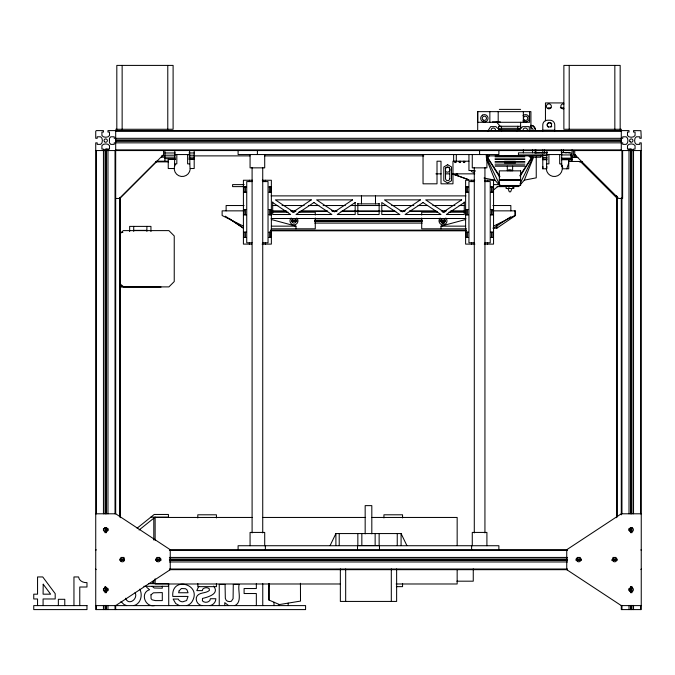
<?xml version="1.0" encoding="UTF-8"?>
<svg xmlns="http://www.w3.org/2000/svg" width="675" height="675" viewBox="0 0 675 675"><rect width="100%" height="100%" fill="white"/><g stroke="black" fill="none" stroke-linecap="round" stroke-linejoin="round"><path stroke-width="1.01" d="M300.434 583.284L300.51 601.087L279.399 604.555L268.954 600.041L268.954 583.808L268.954 586.617M477.697 130.376L477.697 111.645L530.921 111.645L530.921 130.376M279.399 604.555L279.053 605.61L279.053 604.403M95.732 550.387L96.221 549.745M641.25 569.017L640.921 569.59M566.738 168.792L568.738 162.996M511.962 188.494L510.629 191.827L509.304 191.827L507.971 188.494M513.65 186.545L518.67 186.545L524.298 180.157L533.545 157.241M174.504 166.455L174.825 150.559M330.126 545.51L335.897 533.562L401.085 533.562L406.856 545.51M520.054 183.71L533.005 157.191M489.341 155.545L488.346 157.216L486.413 157.216M520.18 176.192L532.364 156.743M487.822 130.992L490.674 126.63L495.998 126.63A15.753 12.066 0 0 0 501.711 130.739M519.877 175.593L532.297 156.6M198.762 586.204L196.813 590.617L202.34 590.617L202.719 589.208C204.23 587.436 207.419 587.216 209.216 588.676L209.402 590.423C205.799 593.857 198.256 591.781 196.383 597.451C195.531 601.096 198.062 604.91 201.724 605.602M152.229 583.048L153.208 582.019M119.678 198.264L156.144 161.797M119.947 233.938L123.272 230.614L168.91 230.614L174.234 235.938L174.234 281.568L168.91 286.892L123.272 286.892L119.947 283.567M137.101 528.196L154.195 514.46L168.438 514.46L168.438 517.126L150.879 517.126M139.101 530.002L155.132 517.126L155.132 540.329M493.265 190.164L497.703 186.621M103.452 150.559L105.308 149.099L109.502 149.099L109.502 145.64L107.975 144.307L105.713 143.91L103.452 144.307L101.917 145.64L101.917 149.099L103.452 149.099L103.452 513.785M104.777 150.559L106.642 149.099M523.015 115.703L523.775 115.13A3.662 3.662 0 0 1 527.428 115.13L528.188 115.703A3.662 3.662 0 0 1 523.775 121.466L523.015 120.884M492.893 228.15L496.884 228.15L515.506 215.511L515.506 210.853L492.927 210.853M464.282 202.534L446.318 214.515L464.282 214.515L464.282 201.918M493.552 228.15L510.789 216.743M115.687 605.602L170.243 569.675L170.243 549.72L115.687 513.793L95.732 513.793M493.552 226.15L514.848 215.511L514.848 210.853M486.489 159.148L494.969 180.157L500.605 186.545L507.035 186.123M210.06 605.602C213.266 604.943 215.873 602.066 215.848 598.725L210.322 598.725L209.933 600.345C208.322 602.708 204.348 602.969 202.416 600.877L202.483 598.438C207.942 597.139 219.932 593.84 213.629 586.128M186.612 605.602L187.557 605.34A9.34 9.34 0 0 0 192.189 601.45C202.39 584.061 171.07 575.691 172.783 596.43L188.047 596.43L186.621 600.522L182.849 601.796A5.181 5.181 0 0 1 178.799 600.008L178.268 599.054L173.146 599.054L175.728 603.543L179.44 605.602M133.852 605.602C140.763 603.914 142.923 594.903 139.767 589.157M441.003 228.817L441.003 226.15L465.615 219.518M234.892 605.602C242.536 601.957 237.575 590.701 239.102 584.44L233.288 584.44L233.086 598.674L231.331 601.265L229.559 601.594L227.517 601.239L226.125 600.176L225.323 598.312L225.062 584.44L219.248 584.44L219.248 605.602M524.298 180.157L536.245 177.837L536.245 156.853M563.701 102.929L545.451 102.929L545.451 120.8M547.982 107.848L551.07 107.848M560.351 107.848L563.633 107.848M499.323 109.384L520.611 109.384M492.337 121.888L500.318 121.888M530.466 125.947L533.225 125.947L535.528 129.938A4.657 4.657 0 0 0 530.921 125.28M499.323 128.326L520.611 128.326M115.687 129.271L173.104 129.271L173.104 65.407L116.817 65.407L116.817 129.271M499.323 129.659L520.248 129.659M542.793 130.199L554.766 130.199M621.295 130.604L115.687 130.604L115.687 513.785M115.687 139.894L621.295 139.894M115.687 140.577L621.295 140.577M115.687 141.269L621.295 141.269M546.548 152.525L547.138 152.525M561.414 152.575L563.414 152.575L563.414 149.951M564.502 152.525L566.274 152.82M567.987 152.525L569.692 152.82M547.138 152.82L518.451 152.82L518.451 154.946L546.826 154.946M164.919 152.972L175.373 152.972M188.966 152.972L194.189 152.972M174.825 154.55L189.607 154.55M546.919 154.55L561.693 154.55M573.396 150.559L573.396 154.55L575.421 154.55M561.541 154.946L571.008 154.946M164.919 155.216L175.373 155.216M188.966 155.216L194.189 155.216M542.793 155.486L546.969 155.486M161.629 155.883L164.919 155.883M194.189 155.883L250.003 155.883M264.752 155.883L423.782 155.883M485.924 155.883L542.793 155.883M495.062 156.153L524.872 156.153M571.202 156.144L576.56 156.144M504.461 156.364L515.472 156.364M161.477 157.216L175.373 157.148M188.966 157.148L194.189 157.148M530.28 157.216L528.947 155.731L530.255 157.216L540.903 157.216L540.903 155.14M542.793 157.41L546.969 157.41M572.062 157.477L577.91 157.477M495.062 158.169L524.872 158.169M561.524 158.153L571.008 158.153L571.008 152.82L561.566 152.525M164.919 158.625L175.373 158.625M188.966 158.625L194.189 158.625M542.793 158.895L546.969 158.895M561.608 158.895L572.062 158.895M168.244 159.452L175.508 159.452M189 159.452L194.189 159.452M495.062 159.502L524.872 159.502M504.461 159.705L515.472 159.705M542.793 159.722L546.944 159.722M561.473 159.722L572.062 159.722M568.738 159.823L572.062 159.823M156.431 161.207L168.244 161.207M468.948 161.207L452.976 161.207L452.976 183.819L441.003 183.819L441.003 161.207L437.012 161.207L437.012 183.819L423.039 183.819L423.039 154.55M568.738 161.468L581.47 161.468M495.062 161.519L524.872 161.519M155.512 161.873L168.362 161.873M579.378 161.873L582.576 161.873M495.062 162.844L524.872 162.844M504.461 163.055L515.472 163.055M174.825 163.865L176.825 163.865L176.825 154.55M189.607 163.865L187.608 163.865L187.608 154.55M546.919 163.865L548.91 163.865L548.91 154.55M561.693 163.865L559.693 163.865L559.693 154.55M495.062 164.86L524.872 164.86M495.062 166.193L524.872 166.193M174.234 168.522L168.244 168.522L168.244 159.207M190.198 168.522L194.189 168.522L194.189 150.559M542.793 154.778L542.793 168.792L546.784 168.792A7.982 7.982 0 0 1 547.054 166.725M508.57 169.813L511.312 169.813M508.57 170.395L511.599 170.648L508.283 170.648M475.158 170.522L468.948 170.522L468.948 154.55M435.881 173.846L441.138 173.846M445.34 173.846L449.55 173.846M452.554 173.846L474.77 173.846M499.323 179.601L520.611 179.601M508.756 179.972L511.127 179.972M252.501 180.25L243.413 180.25L243.413 244.114L251.741 244.114M262.271 180.25L271.358 180.25L271.358 244.114L262.111 244.114M474.702 180.25L465.615 180.25L465.615 244.114L474.854 244.114M484.464 180.25L493.552 180.25L493.552 244.114L484.312 244.114M499.323 180.402L520.611 180.402M252.062 181.583L246.738 181.583L246.738 242.789L252.062 242.789M262.71 181.583L268.034 181.583L268.034 242.789L262.71 242.789M474.263 181.583L468.939 181.583L468.939 242.789L474.263 242.789M484.903 181.583L490.227 181.583L490.227 242.789L484.903 242.789M244.173 184.621L232.597 184.621L232.597 186.621L244.088 186.621M493.383 184.621L499.702 184.621M506.967 185.541L512.924 185.541M513.278 186.123L518.67 186.545M506.967 186.249L512.924 186.249M507.457 186.418L512.426 186.418M497.129 186.621L507.111 186.621M243.413 186.907L246.265 186.907M268.954 186.907L271.358 186.907M465.615 186.907L468.458 186.907M490.708 186.907L493.552 186.907M243.413 192.223L246.265 192.223M268.954 192.223L271.358 192.223M465.615 192.223L468.458 192.223M490.708 192.223L493.552 192.223M271.08 195.885L465.893 195.885M115.687 198.458L119.678 198.458L163.586 154.55L163.586 150.559M357.843 203.867L379.131 203.867M244.046 205.529L226.117 205.529L226.117 210.853M272.523 205.529L277.796 205.529M282.015 205.529L304.155 205.529M308.374 205.529L318.921 205.529M323.139 205.529L345.288 205.529M350.561 205.529L380.084 205.529M382.193 205.529L386.412 205.529M391.686 205.529L413.834 205.529M418.053 205.529L427.545 205.529M432.818 205.529L454.958 205.529M459.177 205.529L464.451 205.529M492.927 205.529L510.848 205.529L510.848 210.853M243.413 209.52L246.265 209.52M268.954 209.52L271.358 209.52M465.615 209.52L468.458 209.52M490.708 209.52L493.552 209.52M244.046 210.853L222.126 210.853L222.126 215.511L243.413 226.15M272.523 210.853L286.327 210.853M290.444 210.853L295.802 210.853M300.991 210.853L327.409 210.853M331.577 210.853L336.884 210.853M342.124 210.853L380.084 210.853M382.177 210.853L394.85 210.853M400.123 210.853L405.397 210.853M409.565 210.853L435.974 210.853M441.248 210.853L446.521 210.853M450.74 210.853L464.451 210.853M272.632 211.52L286.327 211.52M291.592 211.52L295.802 211.52M300.021 211.52L327.409 211.52M332.674 211.52L336.884 211.52M341.103 211.52L380.076 211.52M382.177 211.52L395.871 211.52M401.136 211.52L404.3 211.52M409.565 211.52L436.953 211.52M442.218 211.52L445.382 211.52M450.647 211.52L464.341 211.52M272.405 212.186L288.082 212.186M292.267 212.186L294.435 212.186M298.536 212.186L315.267 212.186L315.267 215.08M437.392 212.186L421.706 212.186L421.706 215.08M442.614 212.186L444.707 212.186M448.892 212.186L464.569 212.186M243.413 214.844L246.265 214.844M268.954 214.844L271.358 214.844M465.615 214.844L468.458 214.844M490.708 214.844L493.552 214.844M514.882 215.511L515.506 215.511M271.08 218.506L465.893 218.506M291.592 220.143L296.857 220.143M314.769 220.143L422.204 220.143M440.108 220.143L445.382 220.143M291.592 220.835L296.857 220.835M314.769 220.835L422.204 220.835M440.108 220.835L445.382 220.835M291.592 221.527L296.857 221.527M314.769 221.527L422.204 221.527M440.108 221.527L445.382 221.527M314.769 223.096L422.204 223.096M442.218 223.096L444.327 223.096M271.358 226.15L295.971 226.15L295.971 228.817M441.003 226.15L465.615 226.15M271.358 228.817L315.267 228.817L315.267 217.974M466.484 228.817L421.706 228.817L421.706 217.974M270.523 230.15L466.442 230.15M133.718 230.378L146.888 230.378M270.523 230.808L466.442 230.808M243.413 232.141L246.265 232.141M268.954 232.141L271.358 232.141M465.615 232.141L468.458 232.141M490.708 232.141L493.552 232.141M119.694 232.369L122.875 232.369M243.413 237.465L246.265 237.465M268.954 237.465L271.358 237.465M465.615 237.465L468.458 237.465M490.708 237.465L493.552 237.465M119.905 286.259L123.061 286.259M161.047 287.069L120.892 287.061L119.728 286.166M641.25 513.793L621.295 513.793L566.738 549.72L566.738 569.675L621.295 605.602L641.25 605.602M155.132 517.455L252.121 517.455M262.474 517.455L365.605 517.455M371.917 517.455L457.161 517.455L457.161 545.527M169.408 549.72L567.574 549.72M169.408 550.387L567.574 550.387M120.96 557.44L124.116 557.44M156.769 557.44L159.933 557.44M169.408 557.44L567.574 557.44M577.049 557.44L580.213 557.44M612.866 557.44L616.022 557.44M119.905 559.01L124.116 559.01M155.714 559.01L160.988 559.01M169.408 559.01L567.574 559.01M575.994 559.01L581.268 559.01M612.866 559.01L617.077 559.01M119.905 559.702L124.116 559.702M155.714 559.702L160.988 559.702M169.408 559.702L567.574 559.702M575.994 559.702L581.268 559.702M611.812 559.702L617.077 559.702M119.905 560.393L124.116 560.393M155.714 560.393L160.988 560.393M169.408 560.393L567.574 560.393M575.994 560.393L581.268 560.393M611.812 560.393L617.077 560.393M169.408 561.963L567.574 561.963M169.408 569.017L567.574 569.017M335.897 569.489L339.753 569.489M397.246 569.489L401.085 569.489M169.408 569.675L567.574 569.675M456.882 581.183L473.259 581.183L473.259 568.907M148.627 583.647L168.438 583.647L168.438 586.313L143.859 586.313M340.343 583.985L155.132 583.985L155.132 578.787M396.124 583.985L457.161 583.985L457.161 569.43M396.352 586.642L402.562 586.642L402.562 583.504M95.732 605.602L305.589 605.602L305.589 609.592L95.732 609.592L95.732 150.559L641.242 150.559L641.25 609.592L621.295 609.592L621.295 605.382M154.558 605.602C145.024 607.559 139.776 592.667 149.605 589.714L146.644 587.301M484.017 178.031L494.969 180.157M271.358 219.518L295.971 226.15M126.622 605.602L123.846 604.412L120.994 601.526M96.145 569.624L95.732 569.017M228.589 605.602L224.775 602.657L224.775 605.602M452.436 173.846L468.712 179.719L452.393 173.973M549.998 122.825L550.505 123.036M225.323 216.177L243.413 228.15L229.019 218.379M272.683 202.534L290.647 214.515L272.683 214.515L272.683 201.918M640.921 549.813L641.25 550.387M633.53 150.559L631.673 149.099L627.48 149.099L627.48 145.64L629.007 144.307L631.268 143.91L633.53 144.307L635.065 145.64L635.065 149.099L633.53 149.099L633.53 513.785M630.34 149.099L632.205 150.559M573.396 154.55L574.881 156.043M580.837 161.992L617.304 198.458M500.318 126.276L496.327 121.888M152.137 586.313L154.221 588.001L162.295 588.203L162.295 586.246M486.979 156.6L499.956 176.453M486.903 156.743L499.635 177.078M486.262 157.191L500.605 186.545M562.013 166.455L561.22 164.531A7.982 7.982 0 0 1 555.348 176.437A7.982 7.982 0 0 1 546.59 166.455L546.919 150.559M125.609 598.244C128.419 606.175 138.375 599.071 135.118 592.54M640.583 513.785L640.583 150.559L641.242 149.985L641.25 142.847L639.79 142.847L639.79 144.374L636.331 144.374L634.998 142.847L634.601 140.577L634.998 138.316L636.331 136.789L639.79 136.789L639.79 138.316L641.25 138.316L640.921 130.688L633.53 130.604L633.53 132.064L635.065 132.064L635.065 135.523L633.53 136.856L631.268 137.253L629.007 136.856L627.48 135.523L627.48 132.064L629.007 132.064L629.007 130.604L621.869 130.604L621.295 131.271L115.687 131.271L115.113 130.604L107.975 130.604L107.975 132.064L109.502 132.064L109.502 135.523L107.975 136.856L105.713 137.253L103.452 136.856L101.917 135.523L101.917 132.064L103.452 132.064L103.452 130.604L96.314 130.604L95.732 131.271L95.732 138.316L97.192 138.316L97.192 136.789L100.651 136.789L101.984 138.316L102.381 140.577L101.984 142.847L100.651 144.374L97.192 144.374L97.192 142.847L95.732 142.847L95.74 149.985L96.398 150.559L96.398 513.785M640.583 605.382L640.583 609.592M633.53 605.382L633.53 609.592M631.96 150.559L631.96 513.785M631.96 527.47L631.96 532.735M631.96 586.432L631.96 592.751M631.96 605.382L631.96 609.592M631.268 150.559L631.268 513.785M631.268 527.47L631.268 532.735M631.268 586.432L631.268 592.751M631.268 605.382L631.268 609.592M630.577 150.559L630.577 513.785M630.577 527.47L630.577 532.735M630.577 586.432L630.577 592.751M630.577 605.382L630.577 609.592M629.007 149.099L629.007 513.785M629.007 528.525L629.007 530.634M629.007 588.541L629.007 590.642M629.007 605.382L629.007 609.592M622.62 150.559L622.62 198.458L618.629 198.458L574.72 154.55L574.72 150.559M621.953 513.785L621.953 150.559L621.295 149.892L115.687 149.892L115.028 150.559L115.028 513.785M621.953 605.382L621.953 609.592M621.295 150.559L621.295 129.271L563.878 129.271L563.878 65.407L620.165 65.407L620.165 129.271M621.295 197.935L621.295 514.839M617.304 196.83L617.304 516.831M616.638 195.59L616.638 517.691M614.841 65.407L614.841 129.271M572.062 149.825L572.062 161.468M569.202 65.407L569.202 129.271M568.738 159.477L568.738 168.792L562.748 168.792A7.982 7.982 0 0 0 561.676 164.793M561.693 150.559L561.693 165.679M561.347 149.825L561.347 152.82M554.766 130.866L554.766 124.883A4.657 4.657 0 0 0 550.108 120.226L547.45 120.226A4.657 4.657 0 0 0 542.793 124.883L542.793 130.866M545.079 152.82L540.633 152.82M544.59 149.825L544.59 152.82M542.793 149.951L542.869 152.82M539.646 152.82L536.676 152.82M536.33 152.82L534.659 152.82M535.883 149.909L535.975 152.82M535.216 149.723L535.216 152.82M532.55 149.825L532.55 152.82M529.588 111.645L529.588 122.285L477.697 122.285L477.697 111.645M529.259 130.705L529.259 126.63L522.61 126.63A15.753 12.066 0 0 1 516.898 130.739M523.37 149.825L523.37 152.82M523.336 111.645L523.336 122.285M520.746 128.326L520.746 126.276L498.521 126.276L498.521 130.368M520.611 122.285L520.611 126.276M517.759 126.276L517.759 130.477M513.818 185.507L513.818 188.494L506.115 188.494L506.115 185.507M512.789 185.507L512.789 188.494M512.629 166.193L512.629 170.851M508.933 185.507L508.933 188.494M507.305 166.193L507.305 170.851M501.517 126.276L501.517 130.477M498.884 150.559L498.884 154.55L238.098 154.55L238.098 150.559M498.884 549.72L498.884 545.729L238.098 545.729L238.098 549.72M498.192 111.645L498.192 122.285M496.884 224.986L496.884 228.15M492.893 186.907L492.893 192.223M492.893 209.52L492.893 214.844M492.893 232.141L492.893 237.465M491.56 186.907L491.56 192.223M491.56 209.52L491.56 214.844M491.56 232.141L491.56 237.465M489.847 111.645L489.847 122.285M487.569 180.25L487.569 181.583M487.569 242.789L487.569 244.114M486.911 154.55L486.911 167.856L472.272 167.856L472.272 154.55M486.911 545.729L486.911 532.423L472.272 532.423L472.272 545.729M484.937 167.451L484.937 532.904M479.587 150.559L479.587 154.55M474.289 167.451L474.289 532.904M471.606 545.729L471.606 549.72M471.606 180.25L471.606 181.583M471.606 242.789L471.606 244.114M467.606 186.907L467.606 192.223M467.606 209.52L467.606 214.844M467.606 232.141L467.606 237.465M466.282 186.907L466.282 192.223M466.282 209.52L466.282 214.844M466.282 232.141L466.282 237.465M464.746 161.207L464.746 162.532L463.413 162.532L463.413 161.207M460.553 161.207L460.553 162.532L459.228 162.532L459.228 161.207M457.625 173.846L457.625 175.171L456.3 175.171L456.3 173.846M456.308 154.55L456.308 161.207M456.03 161.207L456.03 162.532L454.705 162.532L454.705 161.207M453.642 154.55L453.642 161.207M402.562 517.953L402.562 514.797L383.932 514.797L383.932 517.953M401.085 533.562L401.085 545.543M397.246 533.562L397.246 545.543M396.63 568.966L396.63 601.425L340.352 601.425L340.352 568.966M391.306 568.966L391.306 601.425M379.468 545.729L379.468 549.72M379.131 203.428L379.131 214.515L357.843 214.515L357.843 203.428M379.139 533.562L379.139 545.543L357.843 545.543L357.843 533.562M375.494 195.885L375.494 203.867M375.14 533.562L375.14 545.543M371.815 533.849L371.815 505.626L365.167 505.626L365.167 533.849M361.842 533.562L361.842 545.543M361.471 195.885L361.471 203.867M357.514 545.729L357.514 549.72M345.676 568.966L345.676 601.425M339.221 533.562L339.221 545.543M335.897 533.562L335.897 545.543M288.183 603.112L288.183 605.602M273.999 602.227L274.008 605.61M270.692 186.907L270.692 192.223M270.692 209.52L270.692 214.844M270.692 232.141L270.692 237.465M269.359 186.907L269.359 192.223M269.359 209.52L269.359 214.844M269.359 232.141L269.359 237.465M268.954 583.47L268.954 600.041M265.368 180.25L265.368 181.583M265.368 242.789L265.368 244.114M265.376 545.729L265.376 549.72M264.71 154.55L264.71 167.856L250.071 167.856L250.071 154.55M264.71 545.729L264.71 532.423L250.071 532.423L250.071 545.729M262.735 167.451L262.735 532.904M262.761 583.681L262.761 605.602M257.394 150.559L257.394 154.55M256.34 583.706L256.34 588.533L244.097 588.533L244.097 593.528L256.34 593.528L256.34 605.602M252.096 167.451L252.096 532.904M249.404 180.25L249.404 181.583M249.404 242.789L249.404 244.114M245.413 186.907L245.413 192.223M245.413 209.52L245.413 214.844M245.413 232.141L245.413 237.465M244.08 186.907L244.08 192.223M244.08 209.52L244.08 214.844M244.08 232.141L244.08 237.465M216.43 517.953L216.43 514.797L197.8 514.797L197.8 517.953M216.43 583.504L216.43 586.642L197.8 586.642L197.8 583.504M189.607 150.559L189.928 166.455A7.982 7.982 0 0 1 181.178 176.437A7.982 7.982 0 0 1 175.306 164.531M168.725 583.681L168.725 605.602M167.78 65.407L167.78 129.271M164.919 150.559L164.919 161.207M153.799 518.189L153.799 540.008M153.799 580.534L153.799 583.647M150.947 231.559L150.947 226.387L129.659 226.387L129.659 231.559M146.888 226.387L146.888 231.373M133.718 226.387L133.718 231.373M122.141 65.407L122.141 129.271M120.344 197.412L120.344 517.691M119.678 197.885L119.678 516.831M115.687 605.382L115.687 609.592M115.028 605.382L115.028 609.592M107.975 149.099L107.975 513.785M107.975 528.525L107.975 530.634M107.975 588.541L107.975 590.642M107.975 605.382L107.975 609.592M106.405 150.559L106.405 513.785M106.405 527.47L106.405 532.735M106.405 587.486L106.405 592.751M106.405 605.382L106.405 609.592M105.713 150.559L105.713 513.785M105.713 527.47L105.713 532.735M105.713 586.432L105.713 592.751M105.713 605.382L105.713 609.592M105.022 150.559L105.022 513.785M105.022 527.47L105.022 532.735M105.022 586.432L105.022 592.751M105.022 605.382L105.022 609.592M103.452 528.525L103.452 530.634M103.452 588.541L103.452 590.642M103.452 605.382L103.452 609.592M96.398 605.382L96.398 609.592M79.768 605.602L79.768 587.014L86.974 587.014L86.974 582.635C83.337 582.896 79.017 580.93 78.578 576.948L73.955 576.948L73.955 605.602M64.783 605.602L64.783 599.299L58.354 599.299L58.354 605.602M43.082 605.602L43.082 598.97L55.198 598.97L55.198 593.646L42.753 576.948L37.555 576.948L37.555 594.177L33.75 594.177L33.75 598.97L37.555 598.97L37.555 605.602M296.798 218.008A3.991 3.991 0 0 1 296.798 223.653A3.991 3.991 0 0 1 291.153 223.653A3.991 3.991 0 0 1 291.153 218.008M445.821 218.033A3.991 3.991 0 0 1 445.821 223.678A3.991 3.991 0 0 1 440.176 223.678A3.991 3.991 0 0 1 440.176 218.033M530.921 127.803A2.126 2.126 0 0 1 532.98 130.486M491.493 130.503A2.126 1.628 0 0 1 493.332 128.056A2.126 1.628 0 0 1 495.18 130.503M523.42 130.503A2.126 1.628 0 0 1 525.268 128.056A2.126 1.628 0 0 1 527.108 130.503M475.065 171.45A2.498 2.498 0 0 1 470.897 170.336M445.264 168.438A2.498 2.498 0 0 1 449.027 167.78A2.498 2.498 0 0 1 449.027 171.602A2.498 2.498 0 0 1 445.264 170.935M563.962 108.759A2.498 2.498 0 0 1 560.815 106.355A2.498 2.498 0 0 1 563.962 103.942M551.77 126.225A2.498 2.498 0 0 1 550.859 127.145M548.362 127.145A2.498 2.498 0 0 1 547.847 123.213A2.498 2.498 0 0 1 551.77 123.736M542.793 168.792A11.973 11.973 0 0 1 542.97 166.708M150.989 594.827L151.065 598.641L152.103 599.813L155.419 600.607L162.295 600.607L162.295 592.583L153.419 592.827L150.989 594.827M179.162 590.802L178.597 592.751L188.047 592.751L187.009 589.883L185.532 588.718L181.364 588.533L179.162 590.802M109.434 139.894L109.434 142.847L110.767 144.374L114.227 144.374L114.227 142.847L622.755 142.847L622.755 144.374L626.214 144.374L627.548 142.847L627.944 140.577L627.548 138.316L626.214 136.789L622.755 136.789L622.755 138.316L114.227 138.316L114.227 136.789L110.767 136.789L109.434 138.316L109.434 139.894M482.524 115.13L481.764 115.703A3.662 3.662 0 0 0 481.764 120.884A3.662 3.662 0 0 0 486.945 120.884A3.662 3.662 0 0 0 486.945 115.703L486.186 115.13A3.662 3.662 0 0 0 482.524 115.13M311.276 199.876L293.313 211.849L275.349 199.876L311.276 199.876M313.934 202.534L295.971 214.515L331.898 214.515L313.934 202.534M352.519 199.876L334.555 211.849L316.592 199.876L352.519 199.876M355.177 202.534L337.222 214.515L355.177 214.515L355.177 202.534M420.373 199.876L402.418 211.849L384.455 199.876L420.373 199.876M423.039 202.534L405.076 214.515L441.003 214.515L423.039 202.534M461.624 199.876L443.661 211.849L425.697 199.876L461.624 199.876M447.66 164.734L443.796 166.961L443.796 180.731L447.66 182.959L451.516 180.731L451.516 166.961L447.66 164.734M520.611 170.851L499.323 170.851L499.323 185.49L520.611 185.49L520.611 170.851M399.752 214.515L381.788 214.515L381.788 202.534L399.752 214.515M43.208 584.229L43.082 594.177L50.617 594.177L43.208 584.229M86.974 605.602L33.75 605.602L33.75 609.592L86.974 609.592L86.974 605.602M449.786 178.504L449.786 169.189A2.126 2.126 0 0 0 447.66 167.062A2.126 2.126 0 0 0 445.525 169.189L445.525 178.504A2.126 2.126 0 0 0 447.66 180.63A2.126 2.126 0 0 0 449.786 178.504M292.376 222.429A2.261 2.261 0 0 0 296.165 221.417A2.261 2.261 0 0 0 293.389 218.649A2.261 2.261 0 0 0 292.376 222.429M441.863 222.809A2.261 2.261 0 0 0 445.255 220.852A2.261 2.261 0 0 0 441.863 218.894A2.261 2.261 0 0 0 441.863 222.809M577.648 561.541A2.126 2.126 0 0 0 580.846 559.702A2.126 2.126 0 0 0 577.648 557.854A2.126 2.126 0 0 0 577.648 561.541M613.575 561.541A2.126 2.126 0 0 0 616.764 559.702A2.126 2.126 0 0 0 613.575 557.854A2.126 2.126 0 0 0 613.575 561.541M630.205 531.605A2.126 2.126 0 0 0 633.403 529.765A2.126 2.126 0 0 0 630.205 527.917A2.126 2.126 0 0 0 630.205 531.605M629.767 591.14A2.126 2.126 0 0 0 633.327 590.186A2.126 2.126 0 0 0 630.72 587.579A2.126 2.126 0 0 0 629.767 591.14M156.76 561.203A2.126 2.126 0 0 0 160.321 560.25A2.126 2.126 0 0 0 157.714 557.643A2.126 2.126 0 0 0 156.76 561.203M120.833 561.203A2.126 2.126 0 0 0 124.403 560.25A2.126 2.126 0 0 0 121.795 557.643A2.126 2.126 0 0 0 120.833 561.203M104.65 531.605A2.126 2.126 0 0 0 107.84 529.765A2.126 2.126 0 0 0 104.65 527.917A2.126 2.126 0 0 0 104.65 531.605M104.203 591.14A2.126 2.126 0 0 0 107.764 590.186A2.126 2.126 0 0 0 105.157 587.579A2.126 2.126 0 0 0 104.203 591.14M524.534 120.133A2.126 2.126 0 0 0 527.732 118.294A2.126 2.126 0 0 0 524.534 116.446A2.126 2.126 0 0 0 524.534 120.133M483.292 120.133A2.126 2.126 0 0 0 486.481 118.294A2.126 2.126 0 0 0 483.292 116.446A2.126 2.126 0 0 0 483.292 120.133M547.627 108.515A2.498 2.498 0 0 0 551.374 106.355A2.498 2.498 0 0 0 547.627 104.195A2.498 2.498 0 0 0 547.627 108.515M548.378 126.723A2.126 2.126 0 0 0 551.576 124.883A2.126 2.126 0 0 0 548.378 123.036A2.126 2.126 0 0 0 548.378 126.723M630.096 141.758A1.662 1.662 0 0 0 632.88 141.016A1.662 1.662 0 0 0 630.838 138.974A1.662 1.662 0 0 0 630.096 141.758M104.532 141.758A1.662 1.662 0 0 0 107.317 141.016A1.662 1.662 0 0 0 105.283 138.974A1.662 1.662 0 0 0 104.532 141.758"/></g></svg>
